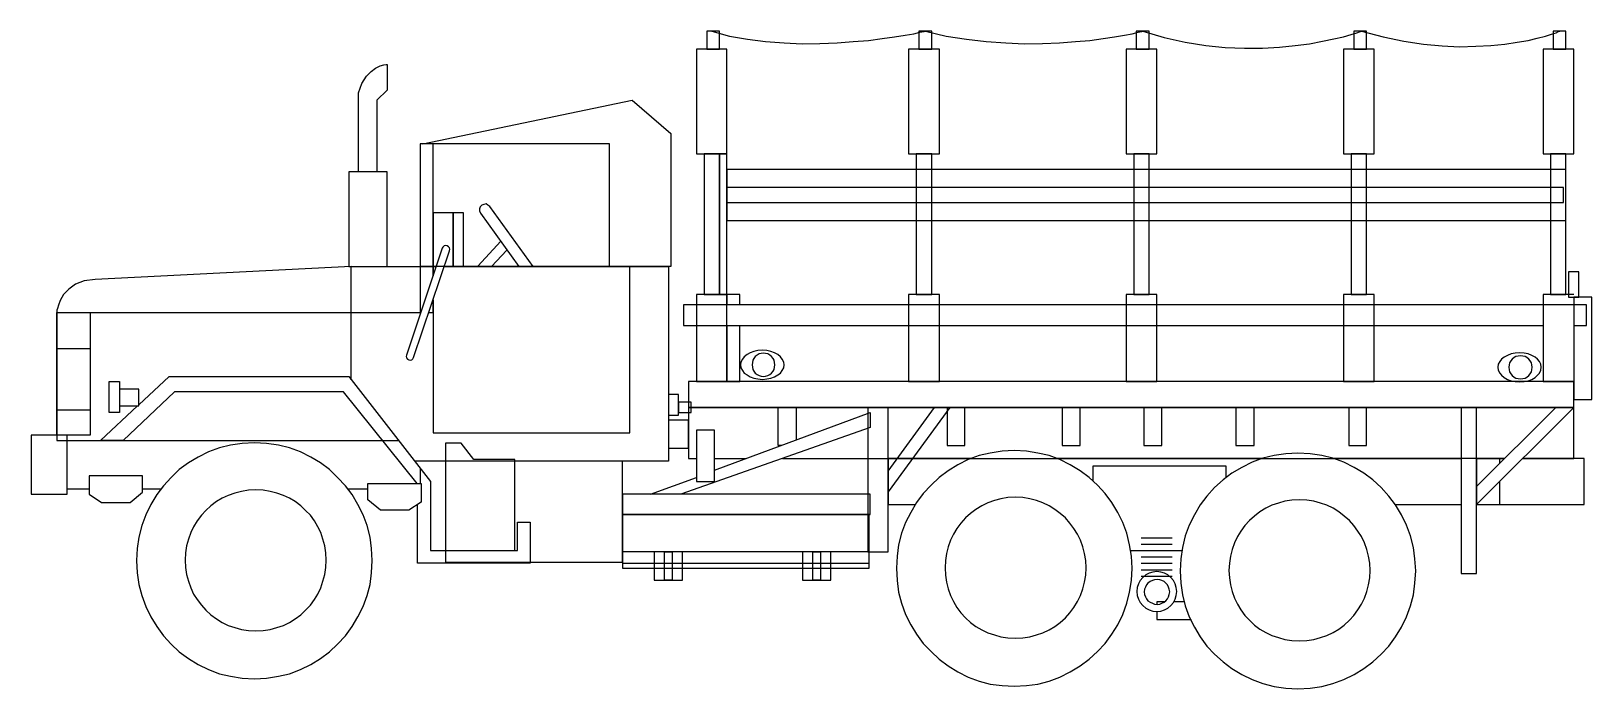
# Model space of a CAD drawing. Extents: x 11831 to 17887, y 8836 to 11388.
import ezdxf

# ---------------------------------------------------------------- set-up
doc = ezdxf.new("R2010")
doc.units = 0
doc.header["$LTSCALE"] = 100
doc.header["$MEASUREMENT"] = 0
doc.layers.add('LX-CAR', color=6, linetype='CONTINUOUS')

msp = doc.modelspace()

# ---------------------------------------------------------------- linework, layer by layer
at = {"layer": 'LX-CAR'}
for points in [[(14502.3, 11317.9), (14502.3, 11387.9), (14452.3, 11387.9), (14452.3, 11317.9), (14502.3, 11317.9)], [(14472.2, 11387.9), (14540.9, 11369.3), (14610.9, 11356.4), (14680.9, 11347.8), (14752.4, 11342.2), (14822.5, 11339.3), (14891, 11340.7), (14958.2, 11342.2), (15021.1, 11347.8), (15079.7, 11352.2), (15132.6, 11359.3), (15181.2, 11366.5), (15222.7, 11372.1), (15255.5, 11377.9), (15279.8, 11383.6), (15295.6, 11386.4), (15301.2, 11387.9), (15381.3, 11369.3), (15459.9, 11356.4), (15537.1, 11347.8), (15612.9, 11342.2), (15685.7, 11339.3), (15755.8, 11340.7), (15821.5, 11342.2), (15883, 11347.8), (15938.8, 11352.2), (15990.2, 11359.3), (16034.6, 11366.5), (16073.1, 11372.1), (16103.1, 11377.9), (16126, 11383.6), (16140.3, 11386.4), (16144.6, 11387.9), (16227.5, 11363.6), (16309, 11345), (16389, 11332.1), (16464.8, 11325), (16539.1, 11322.1), (16609.1, 11322.1), (16674.9, 11326.4), (16736.4, 11332.1), (16792.1, 11339.3), (16842.1, 11349.3), (16886.5, 11357.8), (16923.6, 11366.5), (16953.6, 11375), (16975, 11382.2), (16989.3, 11386.4), (16993.7, 11387.9), (17078, 11366.5), (17158, 11349.3), (17233.8, 11337.9), (17306.7, 11330.7), (17373.9, 11327.9), (17436.8, 11329.3), (17495.4, 11332.1), (17549.7, 11337.9), (17596.9, 11345), (17639.7, 11352.2), (17675.5, 11360.7), (17706.9, 11369.3), (17731.2, 11376.5), (17748.4, 11382.2), (17758.4, 11386.4), (17762.6, 11387.9)], [(15325.5, 11317.9), (15325.5, 11387.9), (15275.5, 11387.9), (15275.5, 11317.9), (15325.5, 11317.9)], [(16168.9, 11317.9), (16168.9, 11387.9), (16118.9, 11387.9), (16118.9, 11317.9), (16168.9, 11317.9)], [(17012.2, 11317.9), (17012.2, 11387.9), (16963.6, 11387.9), (16963.6, 11317.9), (17012.2, 11317.9)], [(17786.9, 11317.9), (17786.9, 11387.9), (17736.9, 11387.9), (17736.9, 11317.9), (17786.9, 11317.9)], [(14530.9, 10911.9), (14530.9, 11317.9), (14412.2, 11317.9), (14412.2, 10911.9), (14530.9, 10911.9)], [(15355.6, 10911.9), (15355.6, 11317.9), (15235.5, 11317.9), (15235.5, 10911.9), (15355.6, 10911.9)], [(16198.9, 10911.9), (16198.9, 11317.9), (16080.3, 11317.9), (16080.3, 10911.9), (16198.9, 10911.9)], [(17042.3, 10911.9), (17042.3, 11317.9), (16923.6, 11317.9), (16923.6, 10911.9), (17042.3, 10911.9)], [(17817, 10911.9), (17817, 11317.9), (17698.3, 11317.9), (17698.3, 10911.9), (17817, 10911.9)], [(13171.5, 11120.6), (13171.5, 10841.8), (13101.5, 10841.8), (13101.5, 11149.2), (13114.4, 11184.9), (13131.5, 11213.5), (13150.1, 11232.1), (13167.2, 11244.9), (13184.4, 11253.5), (13198.7, 11257.8), (13208.7, 11259.2), (13211.6, 11259.2), (13211.6, 11159.2), (13171.5, 11120.6)], [(13350.2, 10950.5), (14163.5, 11120.6), (14313.6, 10990.5), (14313.6, 10474.5), (14074.9, 10474.5), (14074.9, 10950.5), (13350.2, 10950.5)], [(13390.2, 10474.5), (13390.2, 10950.5), (13340.2, 10950.5), (13340.2, 10474.5), (13390.2, 10474.5)], [(14502.3, 10365.9), (14502.3, 10911.9), (14442.3, 10911.9), (14442.3, 10365.9), (14502.3, 10365.9)], [(14530.9, 10365.9), (14530.9, 10911.9), (14502.3, 10911.9), (14502.3, 10365.9), (14530.9, 10365.9)], [(15325.5, 10365.9), (15325.5, 10911.9), (15265.5, 10911.9), (15265.5, 10365.9), (15325.5, 10365.9)], [(16168.9, 10365.9), (16168.9, 10911.9), (16110.3, 10911.9), (16110.3, 10365.9), (16168.9, 10365.9)], [(17012.2, 10365.9), (17012.2, 10911.9), (16953.6, 10911.9), (16953.6, 10365.9), (17012.2, 10365.9)], [(17786.9, 10365.9), (17786.9, 10911.9), (17726.9, 10911.9), (17726.9, 10365.9), (17786.9, 10365.9)], [(13211.6, 10474.5), (13211.6, 10841.8), (13062.9, 10841.8), (13062.9, 10474.5), (13211.6, 10474.5)], [(17786.9, 10653.2), (17786.9, 10851.9), (14530.9, 10851.9), (14530.9, 10653.2), (17786.9, 10653.2)], [(17776.9, 10723.2), (17776.9, 10781.8), (14530.9, 10781.8), (14530.9, 10723.2), (17776.9, 10723.2)], [(13433.1, 10474.5), (13468.9, 10474.5), (13468.9, 10683.2), (13390.2, 10683.2), (13390.2, 10474.5), (13401.6, 10474.5), (13401.6, 10473)], [(13508.9, 10474.5), (13508.9, 10683.2), (13468.9, 10683.2), (13468.9, 10474.5), (13508.9, 10474.5)], [(13779, 10474.5), (13610.3, 10707.5), (13603.2, 10713.2), (13596.1, 10717.5), (13587.5, 10716.1), (13578.9, 10713.2), (13578.9, 10713.2), (13573.2, 10706), (13570.3, 10698.9), (13570.3, 10690.4), (13574.6, 10681.7), (13722.5, 10474.5)], [(13295.9, 10112.9), (13301.6, 10111.5), (13307.3, 10112.9), (13311.6, 10117.1), (13314.5, 10121.5), (13454.5, 10536), (13456, 10541.7), (13454.5, 10547.4), (13450.2, 10551.7), (13444.6, 10554.6), (13444.6, 10554.6), (13438.8, 10556), (13433.1, 10554.6), (13428.8, 10550.3), (13425.9, 10546), (13287.3, 10131.4), (13285.9, 10125.7), (13287.3, 10120), (13291.6, 10115.7), (13295.9, 10112.9), (13295.9, 10112.9)], [(13653.2, 10573.1), (13564.6, 10475.9), (13566.3, 10474.5)], [(13617, 10474.5), (13676.1, 10538.8), (13676.1, 10538.8)], [(13072.9, 10474.5), (12079.5, 10424.5), (12036.6, 10418.8), (12002.3, 10405.9), (11976.6, 10387.3), (11956.6, 10365.9), (11943.7, 10343), (11936.5, 10324.4), (11932.3, 10311.5), (11930.8, 10305.8), (11930.8, 9799.9), (13072.9, 9799.9)], [(13072.9, 10035.8), (13072.9, 10474.5)], [(13072.9, 10035.8), (13072.9, 10474.5), (13402.1, 10474.5)], [(13433.7, 10474.5), (14303.6, 10474.5), (14303.6, 9719.8), (13319, 9719.8)], [(13390.2, 10440.2), (13390.2, 10474.5), (13340.2, 10474.5), (13340.2, 10295.9), (13341.6, 10295.9), (13341.6, 10294.4)], [(14153.5, 9829.9), (14153.5, 10474.5), (13390.2, 10474.5), (13390.2, 10439.1)], [(17837, 10355.9), (17837, 10454.5), (17797, 10454.5), (17797, 10355.9), (17837, 10355.9)], [(14530.9, 10028.6), (14530.9, 10365.9), (14412.2, 10365.9), (14412.2, 10028.6), (14530.9, 10028.6)], [(14580.9, 10325.8), (14580.9, 10365.9), (14530.9, 10365.9), (14530.9, 10325.8), (14530.9, 10325.8)], [(15355.6, 10028.6), (15355.6, 10365.9), (15235.5, 10365.9), (15235.5, 10028.6), (15355.6, 10028.6)], [(16198.9, 10028.6), (16198.9, 10365.9), (16080.3, 10365.9), (16080.3, 10028.6), (16198.9, 10028.6)], [(17042.3, 10028.6), (17042.3, 10365.9), (16923.6, 10365.9), (16923.6, 10028.6), (17042.3, 10028.6)], [(17817, 10365.9), (17698.3, 10365.9), (17698.3, 10028.6), (17817, 10028.6)], [(11930.8, 10295.9), (13342.3, 10295.9)], [(11930.8, 9819.9), (11930.8, 10295.9), (12059.4, 10295.9), (12059.4, 9819.9), (11930.8, 9819.9)], [(13373.1, 10295.9), (13390.2, 10295.9), (13390.2, 10347.3), (13390.2, 10347.3)], [(13373.4, 10295.9), (13380.2, 10295.9)], [(13390.2, 10345.7), (13390.2, 9829.9), (14153.5, 9829.9)], [(17867, 10245.8), (17867, 10325.8), (14362.2, 10325.8), (14362.2, 10245.8), (17698.3, 10245.8)], [(17887, 9958.6), (17887, 10355.9), (17817, 10355.9), (17817, 9958.6), (17887, 9958.6)], [(14530.9, 10245.8), (14530.9, 10028.6), (14580.9, 10028.6), (14580.9, 10245.8), (14580.9, 10245.8)], [(17817, 10245.8), (17867, 10245.8)], [(11930.8, 10157.2), (12059.4, 10157.2)], [(14668.1, 10037.1), (14685.2, 10038.6), (14701, 10041.5), (14715.3, 10047.2), (14728.1, 10054.3), (14738.2, 10061.4), (14745.3, 10071.5), (14751, 10081.5), (14752.4, 10092.9), (14751, 10104.4), (14745.3, 10115.7), (14738.2, 10124.3), (14728.1, 10132.9), (14715.3, 10140), (14701, 10145.8), (14685.2, 10148.6), (14668.1, 10150), (14651, 10148.6), (14635.2, 10145.8), (14620.9, 10140), (14609.5, 10132.9), (14598, 10124.3), (14590.9, 10115.7), (14585.2, 10104.4), (14583.7, 10092.9), (14585.2, 10081.5), (14590.9, 10071.5), (14598, 10061.4), (14609.5, 10054.3), (14620.9, 10047.2), (14635.2, 10041.5), (14651, 10038.6), (14668.1, 10037.1)], [(14672.4, 10048.6), (14680.9, 10050), (14689.6, 10051.5), (14696.7, 10055.8), (14703.8, 10061.4), (14709.5, 10068.6), (14713.9, 10075.7), (14715.3, 10084.3), (14716.7, 10092.9), (14715.3, 10102.9), (14713.9, 10111.5), (14709.5, 10118.6), (14703.8, 10125.7), (14696.7, 10131.4), (14689.6, 10135.8), (14680.9, 10137.2), (14672.4, 10138.6), (14663.8, 10137.2), (14655.2, 10135.8), (14648.1, 10131.4), (14640.9, 10125.7), (14635.2, 10118.6), (14630.9, 10111.5), (14629.5, 10102.9), (14628.1, 10092.9), (14629.5, 10084.3), (14630.9, 10075.7), (14635.2, 10068.6), (14640.9, 10061.4), (14648.1, 10055.8), (14655.2, 10051.5), (14663.8, 10050), (14672.4, 10048.6)], [(17606.9, 10027.2), (17624, 10028.6), (17639.7, 10031.5), (17654, 10037.1), (17666.9, 10044.3), (17676.9, 10052.9), (17684.1, 10061.4), (17689.7, 10072.9), (17691.2, 10084.3), (17689.7, 10095.8), (17684.1, 10105.8), (17676.9, 10115.7), (17666.9, 10122.9), (17654, 10130), (17639.7, 10135.8), (17624, 10138.6), (17606.9, 10140), (17589.7, 10138.6), (17574, 10135.8), (17559.7, 10130), (17546.8, 10122.9), (17536.8, 10115.7), (17529.6, 10105.8), (17524, 10095.8), (17522.5, 10084.3), (17524, 10072.9), (17529.6, 10061.4), (17536.8, 10052.9), (17546.8, 10044.3), (17559.7, 10037.1), (17574, 10031.5), (17589.7, 10028.6), (17606.9, 10027.2)], [(17611.2, 10038.6), (17619.7, 10040), (17628.3, 10041.5), (17635.5, 10045.8), (17642.6, 10051.5), (17648.3, 10058.6), (17652.6, 10065.8), (17654, 10074.3), (17655.4, 10084.3), (17654, 10092.9), (17652.6, 10101.5), (17648.3, 10108.6), (17642.6, 10115.7), (17635.5, 10121.5), (17628.3, 10125.7), (17619.7, 10127.1), (17611.2, 10128.6), (17601.1, 10127.1), (17592.5, 10125.7), (17585.4, 10121.5), (17578.2, 10115.7), (17572.6, 10108.6), (17568.2, 10101.5), (17566.8, 10092.9), (17565.4, 10084.3), (17566.8, 10074.3), (17568.2, 10065.8), (17572.6, 10058.6), (17578.2, 10051.5), (17585.4, 10045.8), (17592.5, 10041.5), (17601.1, 10040), (17611.2, 10038.6)], [(12133.8, 9908.6), (12133.8, 10028.6), (12173.8, 10028.6), (12173.8, 9908.6), (12133.8, 9908.6)], [(12248.1, 9934.3), (12248.1, 9998.6), (12173.8, 9998.6), (12173.8, 9934.3), (12248.1, 9934.3)], [(12248.1, 9938.5), (12366.8, 10048.6), (13062.9, 10048.6), (13380.2, 9641.2), (13380.2, 9372.5), (13717.6, 9372.5), (13717.6, 9482.5), (13767.6, 9482.5), (13767.6, 9323.9), (13330.2, 9323.9), (13330.2, 9552.6), (13330.2, 9552.6)], [(17817, 9928.5), (17817, 10028.6), (14382.2, 10028.6), (14382.2, 9928.5), (17817, 9928.5)], [(13328.7, 9632.6), (13042.9, 9988.5), (12386.8, 9988.5), (12188.1, 9799.9), (12099.5, 9799.9), (12243.8, 9934.3), (12243.8, 9934.3)], [(14342.2, 9898.5), (14342.2, 9978.6), (14303.6, 9978.6), (14303.6, 9898.5), (14342.2, 9898.5)], [(14392.2, 9908.6), (14392.2, 9948.5), (14342.2, 9948.5), (14342.2, 9908.6), (14392.2, 9908.6)], [(11930.8, 9918.5), (12059.4, 9918.5)], [(14482.3, 9684.1), (15086.9, 9908.6), (15086.9, 9849.9), (14352.2, 9591.2), (14233.6, 9591.2), (14412.2, 9656.9), (14412.2, 9656.9)], [(14382.2, 9769.9), (14382.2, 9878.5), (14303.6, 9878.5), (14303.6, 9769.9), (14382.2, 9769.9)], [(17817, 9729.8), (17817, 9928.5), (14382.2, 9928.5), (14382.2, 9729.8), (14412.2, 9729.8)], [(14741, 9779.9), (14729.5, 9779.9), (14729.5, 9928.5), (14799.6, 9928.5), (14799.6, 9801.3), (14799.6, 9801.3)], [(15156.9, 9368.2), (15156.9, 9928.5), (15076.9, 9928.5), (15076.9, 9368.2), (15156.9, 9368.2)], [(15156.9, 9681.2), (15335.6, 9928.5), (15395.6, 9928.5), (15156.9, 9601.2), (15156.9, 9681.2)], [(15454.2, 9779.9), (15454.2, 9928.5), (15385.6, 9928.5), (15385.6, 9779.9), (15454.2, 9779.9)], [(15901.6, 9779.9), (15901.6, 9928.5), (15831.5, 9928.5), (15831.5, 9779.9), (15901.6, 9779.9)], [(16218.9, 9779.9), (16218.9, 9928.5), (16148.9, 9928.5), (16148.9, 9779.9), (16218.9, 9779.9)], [(16576.3, 9779.9), (16576.3, 9928.5), (16506.2, 9928.5), (16506.2, 9779.9), (16576.3, 9779.9)], [(17012.2, 9779.9), (17012.2, 9928.5), (16943.6, 9928.5), (16943.6, 9779.9), (17012.2, 9779.9)], [(17439.6, 9283.9), (17439.6, 9928.5), (17379.6, 9928.5), (17379.6, 9283.9), (17439.6, 9283.9)], [(17439.6, 9551.2), (17817, 9928.5), (17747, 9928.5), (17439.6, 9621.2), (17439.6, 9551.2)], [(11970.9, 9591.2), (11970.9, 9819.9), (11830.8, 9819.9), (11830.8, 9591.2), (11970.9, 9591.2)], [(14482.3, 9641.2), (14482.3, 9839.9), (14412.2, 9839.9), (14412.2, 9641.2), (14482.3, 9641.2)], [(12055.2, 9611.2), (11970.9, 9611.2), (11970.9, 9799.9), (13256.6, 9799.9)], [(12697, 8875.1), (12744.2, 8877.9), (12789.9, 8885.1), (12832.8, 8895.1), (12875.6, 8910.8), (12915.7, 8930.8), (12952.9, 8953.7), (12988.6, 8979.4), (13020, 9009.5), (13050, 9042.3), (13075.8, 9078), (13098.6, 9115.2), (13118.6, 9155.2), (13134.4, 9198.1), (13145.8, 9241), (13151.5, 9286.7), (13154.4, 9333.9), (13151.5, 9381.1), (13145.8, 9425.4), (13134.4, 9469.7), (13118.6, 9511.2), (13098.6, 9551.2), (13075.8, 9589.8), (13050, 9624.1), (13020, 9656.9), (12988.6, 9687), (12952.9, 9712.7), (12915.7, 9735.6), (12875.6, 9755.6), (12832.8, 9771.3), (12789.9, 9781.3), (12744.2, 9788.5), (12697, 9791.3), (12649.8, 9788.5), (12604.1, 9781.3), (12561.2, 9771.3), (12518.3, 9755.6), (12478.3, 9735.6), (12441.1, 9712.7), (12405.4, 9687), (12374, 9656.9), (12343.9, 9624.1), (12318.2, 9589.8), (12295.3, 9551.2), (12275.3, 9511.2), (12259.6, 9469.7), (12248.1, 9425.4), (12242.4, 9381.1), (12239.6, 9333.9), (12242.4, 9286.7), (12248.1, 9241), (12259.6, 9198.1), (12275.3, 9155.2), (12295.3, 9115.2), (12318.2, 9078), (12343.9, 9042.3), (12374, 9009.5), (12405.4, 8979.4), (12441.1, 8953.7), (12478.3, 8930.8), (12518.3, 8910.8), (12561.2, 8895.1), (12604.1, 8885.1), (12649.8, 8877.9), (12697, 8875.1)], [(13438.8, 9789.9), (13438.8, 9372.5), (13707.5, 9372.5), (13707.5, 9725.6), (13548.9, 9725.6), (13498.8, 9789.9), (13438.8, 9789.9)], [(15645.7, 8846.5), (15692.9, 8849.4), (15737.2, 8855), (15781.5, 8866.5), (15823, 8882.2), (15863, 8902.2), (15901.6, 8925.1), (15935.9, 8950.8), (15968.8, 8980.8), (15998.8, 9012.3), (16024.5, 9048.1), (16047.4, 9085.2), (16067.4, 9125.2), (16083.1, 9168.1), (16093.1, 9211), (16100.3, 9256.7), (16103.1, 9303.9), (16100.3, 9351.1), (16093.1, 9395.4), (16083.1, 9439.7), (16067.4, 9481.1), (16047.4, 9521.1), (16024.5, 9559.7), (15998.8, 9594), (15968.8, 9626.9), (15935.9, 9656.9), (15901.6, 9682.7), (15863, 9705.5), (15823, 9725.6), (15781.5, 9741.3), (15737.2, 9751.3), (15692.9, 9758.4), (15645.7, 9761.3), (15598.5, 9758.4), (15552.8, 9751.3), (15509.9, 9741.3), (15467.1, 9725.6), (15427, 9705.5), (15389.9, 9682.7), (15354.1, 9656.9), (15322.7, 9626.9), (15292.7, 9594), (15266.9, 9559.7), (15244.1, 9521.1), (15224.1, 9481.1), (15208.4, 9439.7), (15196.9, 9395.4), (15191.2, 9351.1), (15188.3, 9303.9), (15191.2, 9256.7), (15196.9, 9211), (15208.4, 9168.1), (15224.1, 9125.2), (15244.1, 9085.2), (15266.9, 9048.1), (15292.7, 9012.3), (15322.7, 8980.8), (15354.1, 8950.8), (15389.9, 8925.1), (15427, 8902.2), (15467.1, 8882.2), (15509.9, 8866.5), (15552.8, 8855), (15598.5, 8849.4), (15645.7, 8846.5)], [(16746.4, 8836.5), (16793.5, 8839.4), (16839.3, 8845), (16882.2, 8856.5), (16925, 8872.2), (16965, 8892.2), (17002.2, 8915.1), (17037.9, 8940.8), (17069.4, 8970.9), (17099.4, 9002.3), (17125.1, 9038), (17148, 9075.2), (17168.1, 9115.2), (17183.7, 9158.1), (17195.2, 9201), (17200.9, 9246.7), (17203.8, 9293.9), (17200.9, 9341.1), (17195.2, 9385.3), (17183.7, 9429.7), (17168.1, 9471.1), (17148, 9511.2), (17125.1, 9549.8), (17099.4, 9584), (17069.4, 9616.9), (17037.9, 9646.9), (17002.2, 9672.7), (16965, 9695.5), (16925, 9715.5), (16882.2, 9731.3), (16839.3, 9741.3), (16793.5, 9748.5), (16746.4, 9751.3), (16699.2, 9748.5), (16654.9, 9741.3), (16610.6, 9731.3), (16569.1, 9715.5), (16529.1, 9695.5), (16490.5, 9672.7), (16456.2, 9646.9), (16423.3, 9616.9), (16393.3, 9584), (16367.6, 9549.8), (16344.7, 9511.2), (16324.7, 9471.1), (16309, 9429.7), (16298.9, 9385.3), (16291.8, 9341.1), (16289, 9293.9), (16291.8, 9246.7), (16298.9, 9201), (16309, 9158.1), (16324.7, 9115.2), (16344.7, 9075.2), (16367.6, 9038), (16393.3, 9002.3), (16423.3, 8970.9), (16456.2, 8940.8), (16490.5, 8915.1), (16529.1, 8892.2), (16569.1, 8872.2), (16610.6, 8856.5), (16654.9, 8845), (16699.2, 8839.4), (16746.4, 8836.5)], [(13340.2, 9692.6), (13340.2, 9632.6)], [(14124.9, 9328.2), (14124.9, 9719.8), (13438.8, 9719.8), (13438.8, 9328.2), (14124.9, 9328.2)], [(14482.3, 9729.8), (14605.5, 9729.8)], [(14745.9, 9729.8), (17379.6, 9729.8)], [(15478.7, 9729.8), (15156.9, 9729.8), (15156.9, 9551.2), (15261.9, 9551.2)], [(16606.7, 9729.8), (15811.7, 9729.8)], [(16467.6, 9655.5), (16467.6, 9699.9), (15950.2, 9699.9), (15950.2, 9643.9)], [(17548.3, 9729.8), (16886.2, 9729.8)], [(17439.6, 9551.2), (17857, 9551.2), (17857, 9729.8), (17618.3, 9729.8)], [(17529.6, 9711.2), (17529.6, 9729.8), (17439.6, 9729.8), (17439.6, 9551.2), (17529.6, 9551.2)], [(17439.6, 9729.8), (17548.3, 9729.8)], [(17618.3, 9729.8), (17817, 9729.8)], [(12055.2, 9662.7), (12055.2, 9591.2), (12103.8, 9559.7), (12215.3, 9559.7), (12262.5, 9599.8), (12262.5, 9662.7), (12055.2, 9662.7)], [(13344.5, 9632.6), (13344.5, 9561.2), (13295.9, 9529.7), (13185.8, 9529.7), (13137.2, 9569.7), (13137.2, 9632.6), (13344.5, 9632.6)], [(17529.6, 9551.2), (17529.6, 9641.2)], [(12334.3, 9611.2), (12262.5, 9611.2)], [(12702.7, 9060.9), (12731.3, 9062.3), (12758.4, 9066.6), (12784.2, 9073.8), (12809.9, 9082.4), (12832.8, 9093.8), (12855.7, 9108.1), (12877.1, 9123.8), (12895.6, 9140.9), (12914.2, 9161), (12930, 9182.4), (12942.8, 9203.8), (12954.3, 9228.1), (12962.8, 9253.9), (12970, 9279.6), (12974.3, 9306.8), (12975.7, 9335.3), (12974.3, 9363.9), (12970, 9391.1), (12962.8, 9416.8), (12954.3, 9442.6), (12942.8, 9465.4), (12930, 9488.3), (12914.2, 9509.7), (12895.6, 9528.3), (12877.1, 9546.9), (12855.7, 9562.6), (12832.8, 9575.5), (12809.9, 9586.9), (12784.2, 9595.5), (12758.4, 9602.6), (12731.3, 9606.9), (12702.7, 9608.3), (12674.1, 9606.9), (12647, 9602.6), (12621.2, 9595.5), (12595.5, 9586.9), (12571.2, 9575.5), (12549.7, 9562.6), (12528.3, 9546.9), (12508.3, 9528.3), (12491.1, 9509.7), (12475.4, 9488.3), (12461.2, 9465.4), (12449.7, 9442.6), (12441.1, 9416.8), (12434, 9391.1), (12429.7, 9363.9), (12428.2, 9335.3), (12429.7, 9306.8), (12434, 9279.6), (12441.1, 9253.9), (12449.7, 9228.1), (12461.2, 9203.8), (12475.4, 9182.4), (12491.1, 9161), (12508.3, 9140.9), (12528.3, 9123.8), (12549.7, 9108.1), (12571.2, 9093.8), (12595.5, 9082.4), (12621.2, 9073.8), (12647, 9066.6), (12674.1, 9062.3), (12702.7, 9060.9)], [(13137.2, 9611.2), (13059.7, 9611.2)], [(15086.9, 9512.6), (15086.9, 9591.2), (14124.9, 9591.2), (14124.9, 9512.6), (15086.9, 9512.6)], [(15650, 9032.3), (15678.6, 9033.8), (15705.8, 9038), (15731.5, 9045.2), (15757.2, 9053.7), (15781.5, 9065.2), (15803, 9078), (15824.4, 9093.8), (15844.4, 9112.3), (15861.6, 9130.9), (15877.3, 9152.4), (15891.6, 9175.2), (15903, 9198.1), (15911.6, 9223.8), (15918.7, 9249.6), (15923.1, 9276.7), (15924.5, 9305.3), (15923.1, 9333.9), (15918.7, 9361), (15911.6, 9386.8), (15903, 9412.5), (15891.6, 9436.8), (15877.3, 9458.2), (15861.6, 9479.7), (15844.4, 9499.7), (15824.4, 9516.9), (15803, 9532.6), (15781.5, 9546.9), (15757.2, 9558.3), (15731.5, 9566.9), (15705.8, 9574.1), (15678.6, 9578.3), (15650, 9579.8), (15621.4, 9578.3), (15594.3, 9574.1), (15568.6, 9566.9), (15542.8, 9558.3), (15520, 9546.9), (15497.1, 9532.6), (15475.6, 9516.9), (15457.1, 9499.7), (15438.5, 9479.7), (15422.8, 9458.2), (15409.9, 9436.8), (15398.5, 9412.5), (15389.9, 9386.8), (15382.8, 9361), (15378.4, 9333.9), (15377, 9305.3), (15378.4, 9276.7), (15382.8, 9249.6), (15389.9, 9223.8), (15398.5, 9198.1), (15409.9, 9175.2), (15422.8, 9152.4), (15438.5, 9130.9), (15457.1, 9112.3), (15475.6, 9093.8), (15497.1, 9078), (15520, 9065.2), (15542.8, 9053.7), (15568.6, 9045.2), (15594.3, 9038), (15621.4, 9033.8), (15650, 9032.3)], [(16752.1, 9022.3), (16780.7, 9023.7), (16807.8, 9028), (16833.6, 9035.2), (16859.3, 9043.7), (16883.6, 9055.2), (16905, 9068), (16926.4, 9083.8), (16946.5, 9102.3), (16963.6, 9121), (16979.4, 9142.4), (16993.7, 9165.2), (17005.1, 9188.1), (17013.6, 9213.8), (17020.8, 9239.6), (17025.1, 9266.7), (17026.5, 9295.3), (17025.1, 9323.9), (17020.8, 9351.1), (17013.6, 9376.8), (17005.1, 9402.5), (16993.7, 9426.8), (16979.4, 9448.2), (16963.6, 9469.7), (16946.5, 9489.7), (16926.4, 9506.8), (16905, 9522.6), (16883.6, 9536.9), (16859.3, 9548.3), (16833.6, 9556.9), (16807.8, 9564.1), (16780.7, 9568.3), (16752.1, 9569.7), (16723.5, 9568.3), (16696.3, 9564.1), (16670.6, 9556.9), (16644.9, 9548.3), (16622, 9536.9), (16599.1, 9522.6), (16577.7, 9506.8), (16559.1, 9489.7), (16540.6, 9469.7), (16524.8, 9448.2), (16511.9, 9426.8), (16500.5, 9402.5), (16491.9, 9376.8), (16484.8, 9351.1), (16480.5, 9323.9), (16479.1, 9295.3), (16480.5, 9266.7), (16484.8, 9239.6), (16491.9, 9213.8), (16500.5, 9188.1), (16511.9, 9165.2), (16524.8, 9142.4), (16540.6, 9121), (16559.1, 9102.3), (16577.7, 9083.8), (16599.1, 9068), (16622, 9055.2), (16644.9, 9043.7), (16670.6, 9035.2), (16696.3, 9028), (16723.5, 9023.7), (16752.1, 9022.3)], [(15082.5, 9323.9), (15082.5, 9512.6), (14124.9, 9512.6), (14124.9, 9323.9), (15082.5, 9323.9)], [(17124.1, 9551.2), (17379.6, 9551.2)], [(16138.9, 9422.5), (16259, 9422.5)], [(16138.9, 9398.2), (16259, 9398.2)], [(15082.5, 9303.9), (15082.5, 9368.2), (14124.9, 9368.2), (14124.9, 9303.9), (15082.5, 9303.9)], [(14357.9, 9258.2), (14357.9, 9368.2), (14247.9, 9368.2), (14247.9, 9258.2), (14357.9, 9258.2)], [(14317.9, 9368.2), (14317.9, 9258.2), (14287.9, 9258.2), (14287.9, 9368.2), (14317.9, 9368.2)], [(14933.9, 9258.2), (14933.9, 9368.2), (14823.9, 9368.2), (14823.9, 9258.2), (14933.9, 9258.2)], [(14893.9, 9368.2), (14893.9, 9258.2), (14863.9, 9258.2), (14863.9, 9368.2), (14893.9, 9368.2)], [(16096.8, 9372.5), (16296.9, 9372.5)], [(16138.9, 9372.5), (16259, 9372.5)], [(16138.9, 9348.2), (16259, 9348.2)], [(16198.9, 9136.6), (16214.6, 9138.1), (16228.9, 9142.4), (16241.8, 9149.5), (16253.2, 9159.5), (16263.2, 9171), (16270.4, 9183.8), (16274.6, 9198.1), (16276.1, 9213.8), (16274.6, 9229.6), (16270.4, 9243.9), (16263.2, 9256.7), (16253.2, 9268.2), (16241.8, 9278.2), (16228.9, 9285.3), (16214.6, 9289.6), (16198.9, 9291), (16183.2, 9289.6), (16168.9, 9285.3), (16156, 9278.2), (16144.6, 9268.2), (16134.6, 9256.7), (16127.4, 9243.9), (16123.2, 9229.6), (16121.7, 9213.8), (16123.2, 9198.1), (16127.4, 9183.8), (16134.6, 9171), (16144.6, 9159.5), (16156, 9149.5), (16168.9, 9142.4), (16183.2, 9138.1), (16198.9, 9136.6)], [(16138.9, 9323.9), (16259, 9323.9)], [(16138.9, 9298.2), (16259, 9298.2)], [(16138.9, 9273.8), (16259, 9273.8)], [(16200.3, 9163.8), (16210.3, 9165.2), (16218.9, 9168.1), (16227.5, 9172.4), (16234.6, 9178.1), (16240.4, 9185.3), (16244.7, 9193.9), (16247.5, 9202.4), (16248.9, 9212.4), (16247.5, 9222.4), (16244.7, 9231), (16240.4, 9239.6), (16234.6, 9246.7), (16227.5, 9252.4), (16218.9, 9256.7), (16210.3, 9259.6), (16200.3, 9261), (16190.3, 9259.6), (16181.8, 9256.7), (16173.2, 9252.4), (16164.6, 9246.7), (16158.9, 9239.6), (16154.6, 9231), (16151.7, 9222.4), (16150.3, 9212.4), (16151.7, 9202.4), (16154.6, 9193.9), (16158.9, 9185.3), (16164.6, 9178.1), (16173.2, 9172.4), (16181.8, 9168.1), (16190.3, 9165.2), (16200.3, 9163.8)], [(16228.9, 9173.8), (16198.9, 9173.8), (16198.9, 9163.8), (16198.9, 9163.8)], [(16304.7, 9173.8), (16264.7, 9173.8), (16264.7, 9173.8)], [(16198.9, 9136.6), (16198.9, 9105.2), (16330.4, 9105.2), (16330.4, 9103.8)]]:
    msp.add_lwpolyline(points, dxfattribs=at)

doc.saveas('drawing.dxf')
